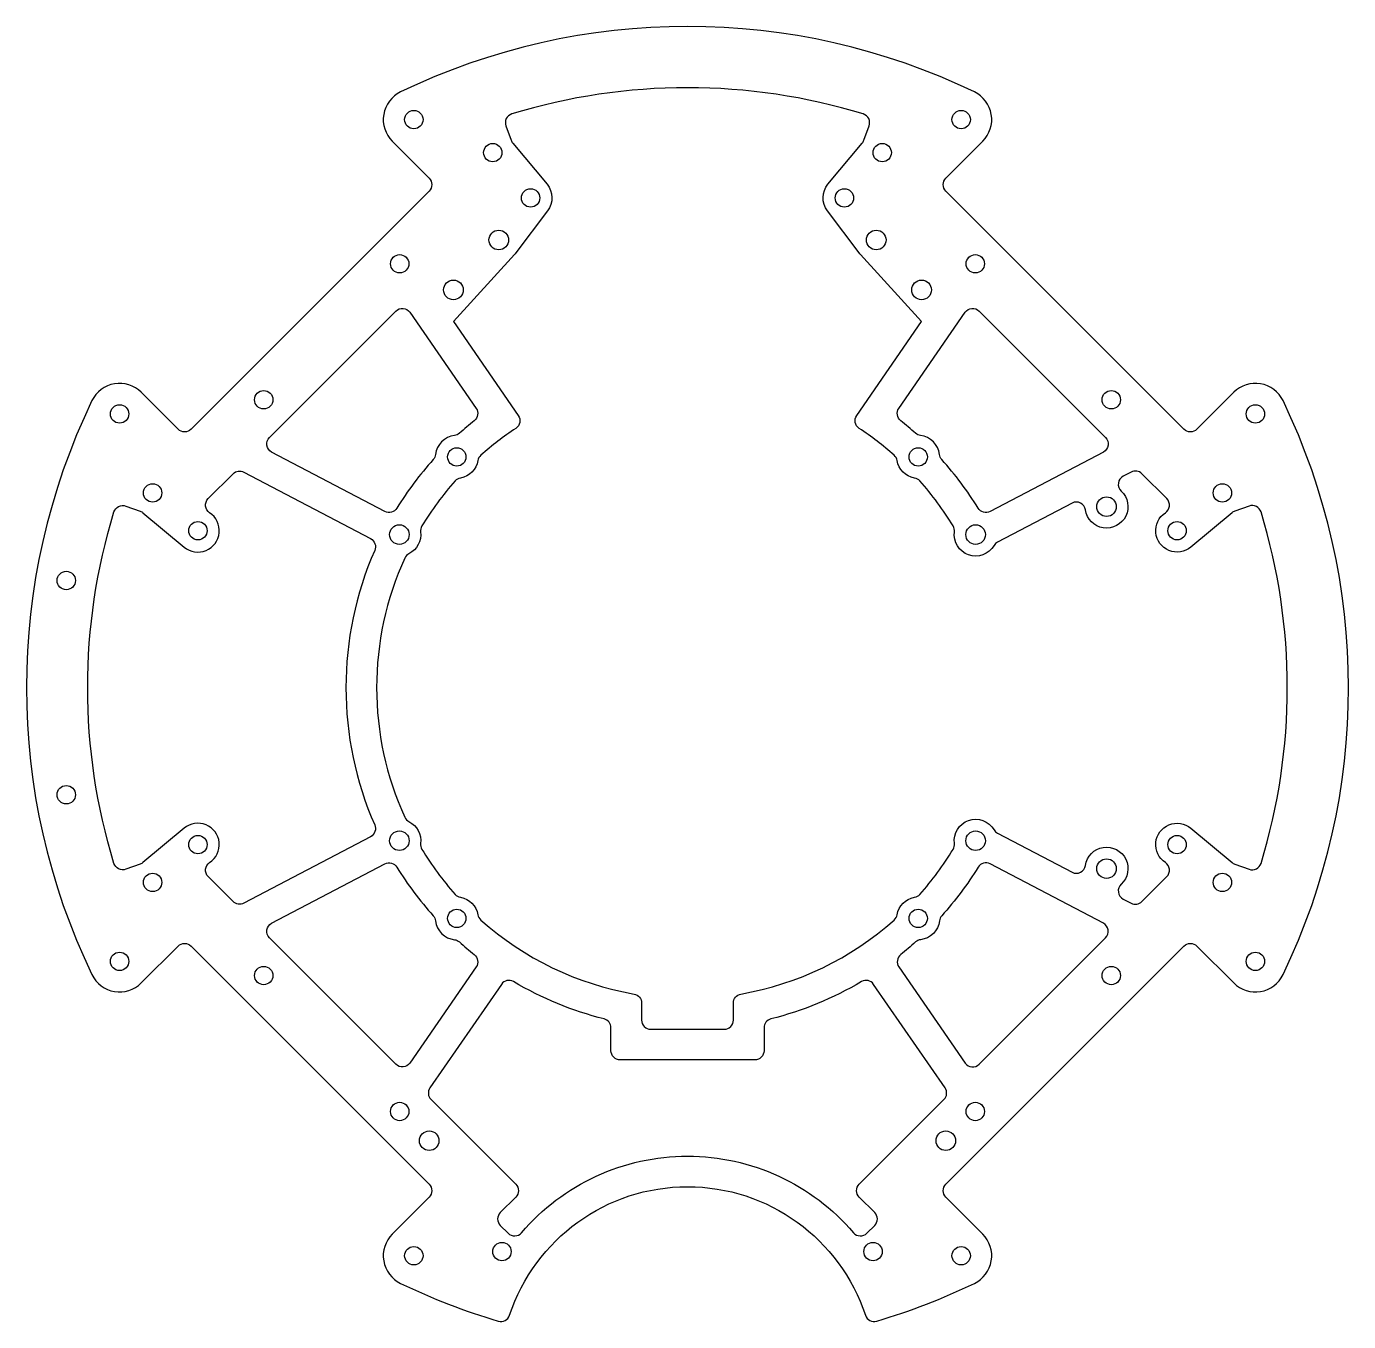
# Model space of a CAD drawing. Header units: millimetres. Extents: x -108 to 108, y -104 to 108.
import ezdxf

# ---------------------------------------------------------------- set-up
doc = ezdxf.new("R2010")
doc.units = ezdxf.units.MM
doc.layers.get('0').update_dxf_attribs({"linetype": 'CONTINUOUS'})

msp = doc.modelspace()

# ---------------------------------------------------------------- linework, layer by layer
for points in [[(29.07, -102.51, 0.405644), (30.92, -103.48, 0.039669), (46.88, -97.3, 0.516551), (48.24, -89.26), (42.21, -83.23, -0.414214), (42.21, -81.11), (81.11, -42.21, -0.414214), (83.23, -42.21), (89.26, -48.24, 0.516551), (97.3, -46.88, 0.228345), (97.3, 46.88, 0.516551), (89.26, 48.24), (83.23, 42.21, -0.414214), (81.11, 42.21), (42.21, 81.11, -0.414214), (42.21, 83.23), (48.24, 89.26, 0.516551), (46.88, 97.3, 0.228345), (-46.88, 97.3, 0.516551), (-48.24, 89.26), (-42.21, 83.23, -0.414214), (-42.21, 81.11), (-81.11, 42.21, -0.414214), (-83.23, 42.21), (-89.26, 48.24, 0.516551), (-97.3, 46.88, 0.228345), (-97.3, -46.88, 0.516551), (-89.26, -48.24), (-83.23, -42.21, -0.414214), (-81.11, -42.21), (-42.21, -81.11, -0.414214), (-42.21, -83.23), (-48.24, -89.26, 0.516551), (-46.88, -97.3, 0.039669), (-30.92, -103.48, 0.405644), (-29.07, -102.51, -0.722283)], [(-7.5, -54.3, 0.414214), (-6, -55.8), (6, -55.8, 0.414214), (7.5, -54.3), (7.5, -51.52, -0.36442), (8.74, -50.04, 0.139372), (33.76, -37.96, 0.169943), (34.24, -37.09, -0.317466), (37.09, -34.24, 0.169943), (37.96, -33.76, 0.045062), (43.39, -26.41, 0.169943), (43.6, -25.44, -0.813459), (50.08, -23.21, 0.138592), (50.67, -23.77), (62.82, -30.15, 0.515906), (65, -29.04, -1.406042), (70.85, -32.11, 0.515906), (71.18, -34.54), (72.47, -35.21, 0.328263), (74.23, -34.95), (78.3, -30.87, 0.475027), (78.07, -28.56, -1.058008), (82.23, -22.95), (88.96, -28.56, 0.086707), (89.41, -28.82), (91.76, -29.67, 0.429479), (93.7, -28.7, 0.149718), (93.7, 28.7, 0.429479), (91.76, 29.67), (89.41, 28.82, 0.086707), (88.96, 28.56), (82.23, 22.95, -1.058008), (78.07, 28.56, 0.475027), (78.3, 30.87), (74.23, 34.95, 0.328263), (72.47, 35.21), (71.18, 34.54, 0.515906), (70.85, 32.11, -1.406042), (65, 29.04, 0.515906), (62.82, 30.15), (50.67, 23.77, 0.138592), (50.08, 23.21, -0.813459), (43.6, 25.44, 0.169943), (43.39, 26.41, 0.045062), (37.96, 33.76, 0.169943), (37.09, 34.24, -0.317466), (34.24, 37.09, 0.169943), (33.76, 37.96, 0.035474), (28.05, 42.35, -0.419825), (27.65, 44.45), (38.23, 59.78), (28.24, 70.76, -0.022782), (28.04, 71.01), (22.85, 77.88, -0.348657), (22.95, 82.23), (28.56, 88.96, 0.086707), (28.82, 89.41), (29.67, 91.76, 0.429479), (28.7, 93.7, 0.149718), (-28.7, 93.7, 0.429479), (-29.67, 91.76), (-28.82, 89.41, 0.086707), (-28.56, 88.96), (-22.95, 82.23, -0.348657), (-22.85, 77.88), (-28.04, 71.01, -0.022782), (-28.24, 70.76), (-38.23, 59.78), (-27.65, 44.45, -0.419825), (-28.05, 42.35, 0.035474), (-33.76, 37.96, 0.169943), (-34.24, 37.09, -0.317466), (-37.09, 34.24, 0.169943), (-37.96, 33.76, 0.045062), (-43.39, 26.41, 0.169943), (-43.6, 25.44, -0.317466), (-45.5, 21.88, 0.169943), (-46.18, 21.16, 0.218205), (-46.18, -21.16, 0.169943), (-45.5, -21.88, -0.317466), (-43.6, -25.44, 0.169943), (-43.39, -26.41, 0.045062), (-37.96, -33.76, 0.169943), (-37.09, -34.24, -0.317466), (-34.24, -37.09, 0.169943), (-33.76, -37.96, 0.139372), (-8.74, -50.04, -0.36442), (-7.5, -51.52)], [(-68.31, 40.87), (-47.65, 61.52, -0.468352), (-45.36, 61.31), (-34.53, 45.62, -0.393896), (-34.83, 43.6, 0.014273), (-37.26, 41.54, -0.155446), (-38.09, 41.17, 0.348759), (-41.17, 38.09, -0.155446), (-41.54, 37.26, 0.044509), (-47.48, 29.32, -0.393896), (-49.45, 28.78), (-67.94, 38.48, -0.505726)], [(47.65, 61.52), (68.31, 40.87, -0.505726), (67.94, 38.48), (49.45, 28.78, -0.393896), (47.48, 29.32, 0.044509), (41.54, 37.26, -0.155446), (41.17, 38.09, 0.348759), (38.09, 41.17, -0.155446), (37.26, 41.54, 0.014273), (34.83, 43.6, -0.393896), (34.53, 45.62), (45.36, 61.31, -0.468352)], [(-74.23, -34.95), (-78.3, -30.87, -0.475027), (-78.07, -28.56, 1.058008), (-82.23, -22.95), (-88.96, -28.56, -0.086707), (-89.41, -28.82), (-91.76, -29.67, -0.429479), (-93.7, -28.7, -0.149718), (-93.7, 28.7, -0.429479), (-91.76, 29.67), (-89.41, 28.82, -0.086707), (-88.96, 28.56), (-82.23, 22.95, 1.058008), (-78.07, 28.56, -0.475027), (-78.3, 30.87), (-74.23, 34.95, -0.328263), (-72.47, 35.21), (-51.77, 24.35, -0.393896), (-51.1, 22.42, 0.209725), (-51.1, -22.42, -0.393896), (-51.77, -24.35), (-72.47, -35.21, -0.328263)], [(-47.65, -61.52), (-68.31, -40.87, -0.505726), (-67.94, -38.48), (-49.45, -28.78, -0.393896), (-47.48, -29.32, 0.044509), (-41.54, -37.26, -0.155446), (-41.17, -38.09, 0.348759), (-38.09, -41.17, -0.155446), (-37.26, -41.54, 0.014273), (-34.83, -43.6, -0.393896), (-34.53, -45.62), (-45.36, -61.31, -0.468352)], [(45.36, -61.31, 0.468352), (47.65, -61.52), (68.31, -40.87, 0.505726), (67.94, -38.48), (49.45, -28.78, 0.393896), (47.48, -29.32, -0.044509), (41.54, -37.26, 0.155446), (41.17, -38.09, -0.348759), (38.09, -41.17, 0.155446), (37.26, -41.54, -0.014273), (34.83, -43.6, 0.393896), (34.53, -45.62)], [(-12.5, -55.56, 0.343634), (-13.63, -54.11, -0.071989), (-28.41, -48.02, 0.393896), (-30.41, -48.46), (-42.08, -65.36, 0.362071), (-41.9, -67.27), (-28.07, -81.11, -0.414214), (-28.07, -83.23), (-30.58, -85.73, 0.414214), (-30.58, -87.85), (-29.31, -89.12, 0.437708), (-27.11, -89.03, -0.461615), (27.11, -89.03, 0.437708), (29.31, -89.12), (30.58, -87.85, 0.414214), (30.58, -85.73), (28.07, -83.23, -0.414214), (28.07, -81.11), (41.9, -67.27, 0.362071), (42.08, -65.36), (30.41, -48.46, 0.393896), (28.41, -48.02, -0.071989), (13.63, -54.11, 0.343634), (12.5, -55.56), (12.5, -59.3, -0.414214), (11, -60.8), (-11, -60.8, -0.414214), (-12.5, -59.3)]]:
    msp.add_lwpolyline(points, format="xyb", close=True)
for centre, radius in [((-44.71, 92.79), 1.5), ((44.71, 92.79), 1.5), ((-31.81, 87.39), 1.5), ((31.81, 87.39), 1.5), ((-25.64, 79.99), 1.5), ((25.64, 79.99), 1.5), ((-30.83, 73.12), 1.6), ((30.83, 73.12), 1.6), ((-47.02, 69.23), 1.5), ((47.02, 69.23), 1.5), ((-38.24, 64.97), 1.6), ((38.24, 64.97), 1.6), ((-69.23, 47.02), 1.5), ((69.23, 47.02), 1.5), ((-92.79, 44.71), 1.5), ((92.79, 44.71), 1.5), ((-37.69, 37.69), 1.5), ((37.69, 37.69), 1.5), ((-87.39, 31.81), 1.5), ((87.39, 31.81), 1.5), ((68.46, 29.56), 1.6), ((-79.99, 25.64), 1.5), ((-47.07, 25), 1.6), ((47.07, 25), 1.6), ((79.99, 25.64), 1.5), ((-101.5, 17.5), 1.5), ((-101.5, -17.5), 1.5), ((-47.07, -25), 1.6), ((47.07, -25), 1.6), ((-79.99, -25.64), 1.5), ((79.99, -25.64), 1.5), ((68.46, -29.56), 1.6), ((-87.39, -31.81), 1.5), ((87.39, -31.81), 1.5), ((-37.69, -37.69), 1.5), ((37.69, -37.69), 1.5), ((-92.79, -44.71), 1.5), ((92.79, -44.71), 1.5), ((-69.23, -47.02), 1.5), ((69.23, -47.02), 1.5), ((-47.02, -69.23), 1.5), ((47.02, -69.23), 1.5), ((-42.2, -74), 1.6), ((42.2, -74), 1.6), ((-30.31, -92.11), 1.5), ((30.31, -92.11), 1.5), ((-44.71, -92.79), 1.5), ((44.71, -92.79), 1.5)]:
    msp.add_circle(centre, radius)

doc.saveas('drawing.dxf')
